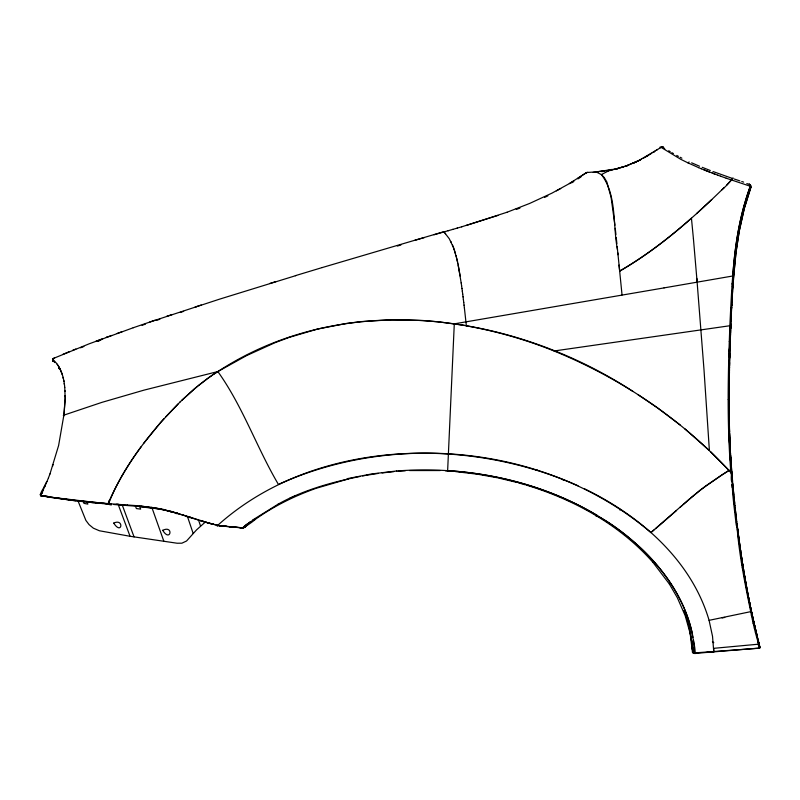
<?xml version="1.0" encoding="UTF-8"?>
<svg xmlns="http://www.w3.org/2000/svg" width="800" height="800" viewBox="0 0 800 800"><rect width="100%" height="100%" fill="white"/><g stroke="black" fill="none" stroke-linecap="round" stroke-linejoin="round"><path stroke-width="1.2" d="M64.76 387.41L65.13 397.63M692.07 640.96L692.2 648.58M730.81 471.92C726.82 421.82 728.01 371.46 730.06 321.29C732.04 282.95 733.5 244.19 743.7 206.96M729.05 401L729.1 384.26M728.69 391.05L728.73 409.21M729.04 395.32L729.05 394.31M729.21 397.01L729.22 392.92M728.69 392.86L728.69 390.77M729.05 393.3L729.06 390.26M729.23 390.86L729.29 414.63M729.07 388.23L729.08 387.21M729.22 392.05L729.24 388.52M728.72 386.58L728.74 383.98M729.24 388.8L729.34 377.82M729.09 385.16L729.13 380.7M729.25 386.73L729.27 384.65M729.12 382.09L729.14 380.03M729.29 382.57L729.31 380.48M729.19 375.89L729.26 371.73M729.34 378.39L729.43 372.07M752.44 619.89C745.68 587.48 738.58 553.44 736.64 521.28M729.27 370.69L729.43 362.61M729.23 373.52L729.47 369.95M729.4 374.22L729.52 366.97M65.1 398.9L65.13 397.55M729.51 367.83L730.46 335.7M729.4 363.91L729.84 347.84M729.62 362.65L729.55 365.7M733.62 277.52L735.87 253.5L739.19 231.39L744.09 209.22L751.09 186.22L749.34 184.01L750.05 186.76L749.53 186L726.16 178.18M729.19 356.99L729.28 353.95M65.11 398.75L64.02 413.99M729.59 356.13L729.63 354.56M729.73 358.07L729.86 353.46M729.25 354.98L729.41 349.35M730.83 326.59L730.77 323.16M729.35 351.28L729.46 347.82M729.77 349.86L729.92 345.12M245.28 526.77L246.85 525.19M730.05 347.28L730.15 344.18M65.07 399.95L64.15 412.85M730 342.86L730.74 328.53M732.2 477.91C731.95 488.75 733.35 500.56 734.71 512.19M730.3 340.06L730.33 339.06M731.22 465.93L731.79 471.84L730.74 472.35M730.01 332.11L730.3 325.07M730.5 334.51L730.6 332.02M730.45 336.05L730.48 335.04M730.48 335.11L730.52 334.04M730.51 329.3L730.72 324.23M730.78 327.69L730.76 328.17M730.6 332.11L730.68 330M447.63 470.83L447.6 471.44L454.29 323.86L664.07 287.89M730.63 326.26L730.99 322.78M730.73 328.99L730.85 325.95M730.82 321.95L730.87 320.8M730.8 322.33L731.89 304.66M730.79 327.44L730.82 326.71M730.94 319.27L731.08 316.22M730.86 321L730.96 318.84M731.06 316.67L731.13 315.27M730.79 314.34L731.06 308.91M731.2 313.69L731.35 310.74M731.11 315.59L731.45 313.04M731.32 311.25L731.39 309.97M733.05 282.01L732.39 292.26M731.45 308.82L731.55 306.89L731.71 307.69L730.72 307.86M731.38 310.16L731.49 307.98M689.12 161.96L688.01 162.89L680.66 159.25L661.13 147.4L662.73 146.72L664.35 148.43M731.6 305.98L733.54 278.55M731.8 302.34L732.33 293.18M731.84 305.64L732 302.7M731.58 299.44L731.84 294.86M732.06 301.72L732.17 299.75M732.01 298.68L732.28 297.79M732.34 296.8L732.4 295.82M732.91 287.78L732.98 286.76M750.58 185.96L749.61 184.37L746.81 183.6M733.04 285.74L733.4 280.61M732.15 284.21L732.22 283.23M733.47 279.58L733.69 276.49M732.83 282.07L732.73 283.29M732.39 286.9L732.63 284.24M43.93 487.26C43.18 489.05 37.85 495.98 42.44 495.62M40.45 494.14L41.8 495.94M64.07 413.63L63.9 415.13L101.89 402.37L143.91 390.16L217.85 371.56L246.72 355.53L275.03 342.69L289.12 337.42L317.5 329.07L346.52 323.44L361.34 321.59L391.63 319.78L422.66 320.48L438.4 321.81L463.65 325.27M49.97 473.96L58.61 445.52L63.93 414.81M750.65 607.75L751.33 611.62L749.45 601.95M759.68 647.24L759.76 646.55M245.25 527L243.57 527.93L231.63 526.83M278.19 504.13C303.99 489.67 332.64 482.06 360.2 476.41M759.09 647.96L758.93 647.58M747.28 194.94L750.05 186.78L750.97 187.27L744.47 207.78L739.33 230.61L736.13 251.39L733.65 275.84L664.05 287.89M243.84 527.59C261.21 516.46 256.26 516.72 242.53 527.84L228.52 526.53M53.32 360.9L54.83 362.58M149.72 322.06L219.54 299.16L296 275.57M751.39 611.51L709.09 620.34C691.31 559.75 639.68 515.5 584.49 488.8M616.23 168.91L596.08 171.92L601.4 174.58L611.39 169.42L612.09 169.91M743.96 205.98L746.99 195.82M759.05 643.92L759.3 644.74L757.99 642.56M750 187.03C739.66 215.6 734.72 246.29 732.82 276.27M108.16 503.31L107.89 504.03L86.38 502.01M108.69 501.89L109.23 500.46M49.98 473.93L48.47 477.82M48.49 477.79L46.95 481.53M46.94 481.57L42.98 490.42M44.58 486.98L45.37 485.2M42.96 490.44C42.58 494.81 37.51 496.28 42.14 492.77M45.7 483.68L46.56 481.92M44.82 485.47L45.69 483.72M43.94 487.23L44.81 485.5M732.66 291.92L731.63 292.09M587.93 172.35L586.6 172.53L597.1 171.8M732.29 178.4L713.02 171.54M661.48 147.34L663.4 147.47M751.3 611.68L751.05 610.73M141.15 446.7C128.14 464.41 116.72 483.38 108.12 503.63L77.45 500.68M143.46 443.6L160.89 422.17L180.52 401.49M53.24 359.67C53.36 362.53 52.54 361.55 52.76 359.41C60.84 366.35 63.86 377.19 64.76 387.44M58.94 366.88L57.87 365.2M52.84 359.5L52.92 361.36M247.61 524.34L247 525.03M163.96 418.77C141.64 443.96 120.47 473.08 108.58 503.67M78.4 501.84L85.89 520.42L89.05 524.61L93.34 528.16L99.39 530.76L130.05 536.28L177.13 543.23L181.9 543.19L186.55 541L196.54 529.89L205.55 521.83M165.91 416.63L178.03 403.98M726.78 185.03C740.52 169.25 728.82 184.06 721.79 189.92C690.58 220.28 657.49 249.22 619.67 271.1L617.83 252.87M721.78 189.92L724.28 187.48M180.13 401.92L194.12 389.07L207.05 378.8M181.72 400.34L197.03 386.64M217.29 525.71C312.18 440.16 464.1 434.96 578.03 485.77M711.76 199.56L696.56 213.63M191.66 517.94L187.63 517.15L185.78 515.79M42.14 495.85C37.24 496.5 47.26 495.32 48.74 496.84M42.02 495.94L40.55 495.65M172.24 512.02L173.26 512.3L156.65 508.06L136.94 505.7M676.56 510.46L655.54 528.76M679.96 507.38L700.18 490.1L721.23 475.38L728.99 470.45L731.32 470.02L731.16 468.44M681.99 505.54L650.91 532.54C550.12 446.6 398.09 430.24 278.42 484.42C256.68 447.62 242.89 406.54 217.85 371.56L207.92 378.16M683.09 504.56L689.69 498.72M230.05 526.68L217.37 525.67M693.03 637.41C686.72 602.42 665.86 571.6 640.27 547.6C627.05 535.64 612.27 523.53 596.78 515.77C596.05 516.37 595.39 515.55 595.52 514.8M690.8 497.77L705.63 486.01L723.37 474L728.99 470.45L730.62 472.22M63.08 377.32L63.22 378.41M654 530.03L650.91 532.54M198.01 385.81L212.28 375.11M669.4 584.06L677.32 597.69L685.2 615.72L690.13 633.28L692.46 652.16L693.16 653L759.07 648.23L759.98 647.73L759.64 646.1M248.04 523.45C241.39 527.29 245.56 528.87 240.31 527.77M248.67 522.97L249.93 522.02M41.52 493.23L42.04 492.85M660.2 147.76L661.29 147.1M252.5 520.12L278.19 504.13M254.54 519.94C273.13 506.52 293.86 496.25 315.43 488.56M577.79 178.37L586.56 172.54L569.34 183.61L551.98 193.13L529.68 203.43L507.04 212.25M616.64 168.81L627.22 165.59L638.5 160.75L661.08 147.39L660.09 147.04M577.97 178.9L581.08 176.83M656.15 150.43L657.59 149.48M40.49 494.01L40.5 495.44M213.26 374.46L216.92 372.13M759.7 648.05L706.63 652.47M653.47 152.19L654.9 151.27L653.48 152.19M651.81 153.22L647.43 155.89M571.68 182.85L573.79 181.57M569.34 183.61L573.59 181.03M217.85 371.56C343.65 289.26 511.85 312.25 632.97 391.45M619.67 271.1C645.45 256.17 669.16 237.91 691.44 218.2L693.42 238.68M244.96 526.87L244.38 527.08M645.95 156.75L642.99 158.41M556.36 190.87L560.72 188.53M640.01 159.99L641.5 159.21M637.36 161.18L625.55 166.19L609.77 170.61M637.44 161.29L640.4 159.81L632.65 163.48L635.86 162.04M731.66 481.85C730.8 478.32 731.52 474.73 731.65 472.24M544.56 197.44L547.87 195.85M731.45 473.72L731.9 473.13M289.56 498.43L295.47 495.74M133.18 327.77L89.2 343.8L53.26 358.49L54.54 358.12M62.88 354.35L69.33 351.67M72.58 350.35L75.86 349.03M80.56 347.8L83.87 346.5M516.57 209.37L519.95 208.05M96 341.22L102.86 338.66M111.62 335.45L106.32 337.38L107.33 337.2M116.96 333.52L122.34 331.59M507.08 212.23L466.12 225.5M133.19 327.76L155.29 320.17M142.08 325.3L145.38 324.17M316.49 488.19L348.37 478.93M156.48 320.39L159.84 319.26M498.02 215.41L461.6 226.83M166.54 316.39L172.21 314.51M180.18 312.5L183.61 311.37M201.22 305.02L195.17 306.98L196.02 306.9M623.08 167.05L621.49 167.55L623.06 167.06M269.66 283.51L276.05 281.55M295.37 275.66L322.21 267.56M322.21 267.56L443.72 231.73L444.21 232.35M755.45 632.82L754.36 628.19L754.88 626.58M457.09 228.15L461.89 226.75M397.35 246.05L400.87 245.02M414.87 240.31L424.4 237.55M452.58 229.45L457.4 228.06M448.09 230.74L452.92 229.35M433.99 234.78L448.45 230.64M742.34 567.44L743.07 566.77L742.49 563.38M615.19 169.23L619.89 168.02L615.18 169.24M347.31 478.65L371.47 473.97L396.44 471M722.14 617.94L724.75 617.43M755.45 632.81L758.6 644.18L713.7 648.33L713.78 652.09L712.53 636.33L709.09 620.34M730.69 469.12L731.52 468.49L730.99 461.45M362.6 475.97L365 475.52M610.96 170.03L595.83 171.94M65.2 396.26L64.67 396.29L65.14 395.54M53.24 464.52L52.44 464.98L52.84 465.88M366.2 475.3L378.37 473.4M466.37 325.86C496.36 331.17 525.79 339.61 554.04 350.99L729.87 325.74L730.9 324.94M728.81 434.64L729.65 434.2L729.25 433.06M382.06 472.93L393.84 471.64M662.28 146.69L663.23 147.14M693.94 652.64L692.46 652.16L693.02 652.9M759.08 648.3L758.54 648.32M597.24 172.06L598.13 171.97M596.66 172.11L593.23 172.4M712.53 651.88L694.72 653.54L693.48 640.13M396.43 471C476.79 464.91 561.1 484.83 625.37 534.78C656.58 559.53 683.08 592.86 692.02 632.36C691.7 635 697.66 655.07 693.64 652.87M398 471.28L405.32 470.78M728.23 399.56L729.21 399.14L728.68 397.01M409.52 470.55L440.2 470.54M729.26 341.41L730.26 341.16L730.03 340.25M445.5 470.83L453.24 471.41M108.33 504.07L109.65 504.17M116.05 504.23L127.44 505.01M121.72 504.63L123.62 504.76M127.43 505.01L135.07 505.55M118.02 504.37L108.74 503.68M123.08 505.19L119.34 504.92M135.03 505.55L136.96 505.7M113.77 504.5L143.87 506.8L159.52 509.03M750.95 187.22L750.55 187.19M111.15 504.29L52.5 497.42M447.69 470.59C500.01 474.14 552.02 488.5 597.23 515.43M455.49 471.59L477.85 474.25L497.68 477.82M102.68 503.59C104.44 502.19 114.67 507.03 110.59 503.83M101.53 503.48L94.69 502.85M233.81 527.15L237.89 527.54M238.68 527.61L241.13 527.85M223.83 526.08L226.97 526.38M231.42 526.92L234.66 527.23M229.8 526.76L231.78 526.95M230.56 526.84L223.34 526.11M93.56 502.74L56.57 498.01M219.18 525.62L222.3 525.93M226.12 526.4L227.33 526.52M225.32 526.31L224.51 526.23M223.71 526.15L221.3 525.89M85.33 501.89L79.04 501.19M221.73 525.94L219.7 525.72M220.5 525.81L211.17 523.8M218.1 525.54L216.94 525.77M78 501.08L54.65 497.99M72.48 500.42L75.75 500.82M71.39 500.28L40.52 495.51M59.54 368.7L58.94 368.47L59.6 368.7M52.91 497.48L44.47 496.17M49.72 497.25L53.66 497.85M465.03 325.49L466.35 325.71L464.39 307.91M464.92 325.48L464.28 325.37M45.82 496.62L48.75 497.09M158.72 508.87L141.35 506.92L140.75 506.02L162.99 509.32L186.51 516.03M64.41 384.17L64.3 383.49L64.41 384.27M162.39 509.61L160.56 509.23L163.24 509.79M498.77 478.06L517.09 482.47M164.17 509.99L166.94 510.64M164.22 510.01L166.06 510.43M171.57 511.83L167.87 510.87L171.9 511.92M217.63 525.46L207.74 522.7M170.36 511.14L171.38 511.42M171.72 511.51L174.45 512.29M213.55 524.36L209.57 523.23M213.15 524.35L209.31 523.27M173.6 512.39L177.69 513.58M518.28 482.81L525.41 484.85M209.45 523.31L203.84 521.69M175.3 512.87L176.32 513.17M205.79 522.26L207.61 522.78M205.8 522.13L207.62 522.67M203.98 521.73L200.29 520.62M178.39 513.79L175.82 512.69L176.19 513.59L176.99 513.37L176.11 513.53M177.23 513.11L181.19 514.64M200.4 520.66L202.18 521.19M205.68 522.09L201.97 520.96M203.77 521.51L200.08 520.37M198.63 520.12L191.69 517.95M181.9 514.86L183.31 515.3M198.2 519.78L199.99 520.35M184.02 515.52L189.97 517.41M182.19 514.64L183.63 515.1M526.59 485.18L535.93 488.15M198.13 519.76L187.23 516.26M189.02 516.84L190.81 517.41M187.57 516.64L188.29 516.87M535.54 469.63L537.69 470.33M741.75 181.49L743.63 182.11M739.87 180.88L734.22 179M726.19 178.19L720.55 176.19M537.08 488.56C580.76 503.4 622.21 527.48 652.94 562.33M717.76 175.18L720.62 176.21M701.26 168.75L717.83 175.2M712.21 173.1L714.98 174.15M710.29 170.51L702.19 167.32M709.53 172.07L703.97 169.86M554.04 350.99C619.91 377.82 680.42 418.4 728.99 470.45L710.68 451.81M698.56 167.62L701.32 168.78M742.66 565.6L743.06 566.65L742.09 560.85M699.52 166.22L691.65 162.82M698.62 167.64L688.01 162.89M562.52 479.64L564.5 480.49M63.8 415.98L63.8 415.3L63.3 415.63M712.43 641.73L713.79 642.7M736.71 523.62L737.25 525.75M758.05 642.21L759.07 643.88M680.14 157.27L681.88 158.16M756.91 635.91L758.67 642.56L757.98 639.43M676.74 155.44L678.43 156.36M671.83 152.64L673.44 153.58M668.71 150.72L670.25 151.68M637.87 394.56L657.3 407.71L680.21 425.02M684.59 428.59L709.39 450.58L704 369.76L696.83 278.42M586.05 172.77L586.12 173.18M443.99 231.92L449.27 238.73L453.67 248.05M730.27 471.84L730.85 472.47L730.8 471.78M445.06 233.09L445.6 233.71M652.94 562.33L669.4 584.06M758.74 642.65L758.96 643.58L758.52 641.65M57.13 364.16L57.5 364.67M664.43 148.53L664.79 149.14M732.59 481.19L731.6 474.59M59.24 367.39L59.53 367.92M450.76 241.36L451.24 242.3M59.82 368.47L62.44 375.01M606.69 181.72L604.23 177.51L601.4 174.58C617.16 195.07 612.64 225.53 617.51 249.81M516.51 209.23L516.13 208.87M606.88 182.15L611.08 197.27L614.91 225.24M452.48 245.02L453.09 246.51M83.38 501.91L83.95 503.36L87.87 504.12L87.03 501.95M684 610.62L685.23 613.86M118.06 504.12L130.05 536.28M453.38 247.28L456.49 257.42M122.4 505.42L134.06 536.9M135.47 506.09L136.36 508.56L140.65 509.13L139.49 505.92M151.77 507.21L163.84 541.22M684.8 612.69L685.94 615.91M619.56 508.82L619.95 510.05M453.96 248.87L454.24 249.68M187.78 517.49L193.17 533.46M198.36 519.49L200.54 526.06M751.23 610.46L751.71 612.66M685.58 614.92C688.84 617.42 698.73 686.2 689.51 628.63M454.51 250.5L455.55 253.92M686.28 616.98L688.49 624.43M733.68 275.14L733.17 273.24M733.59 274.83L733.42 274.19M456.04 255.68L457.61 262.22M759.25 644.58L759.42 645.22M759.53 645.66L759.66 646.3M759.85 647.04L759.77 647.89L758.98 647.39M759.53 645.8L759.32 644.85M759.03 647.61L758.19 644.29M757.59 637.85L758.14 640.23M688.74 625.48L689.26 627.58M756.46 633.19L756.7 634.19M756.59 633.73L757.12 635.99M757.37 637.03L754.33 625.17M758.72 643.31L758.51 642.44M756.65 634.87L757.71 638.35M757.94 640.19L758.21 641.3M755.65 629.82L756.39 632.99M756.12 631.75L755.77 630.3M756.23 632.21L756.63 633.98M755.32 628.42L755.7 630.11M755.54 629.35L755.93 631.06M755.24 629.01L753.02 619.56M754.81 626.28L755.48 629.18M754.99 627.04L755.26 628.27M456.8 258.68L457.87 263.45M754.48 624.96L755.06 627.43M754.79 626.28L754.26 623.94M754.53 625.1L754.76 626.15M754.01 623.81L754.2 624.61M754.36 628.19L752.44 619.87M753.89 622.34L754.54 625.21M754.35 624.38L753.66 621.37M753.45 621.43L753.64 622.21M753.73 622.61L753.92 623.41M753.79 621.93L754.21 623.79M753.13 622.92L753.37 623.95M753.34 619.97L753.47 620.53M752.8 618.59L753.11 619.96M753.42 620.3L753.82 622.1M753.53 620.81L753.81 622.07M752.96 618.3L753.35 620.07M753.15 619.14L753.58 621.08M753.29 619.81L753.42 620.37M752.73 618.27L752.51 617.32M752.88 618.95L751.94 614.8M753.04 618.69L751.8 613.1M752.84 617.77L753.16 619.25M752.68 617.06L752.91 618.14L751.96 613.83M752.43 616.96L751.49 612.76M751.88 614.51L751.68 613.63M752.38 615.73L752.19 614.85M752.3 615.34L752.68 617.1M751.34 614.96L751.55 615.94M731.63 469.88L730.8 464.74M751.65 612.42L752.03 614.18M751.3 611.89L751.62 613.34M752.25 615.15L751.77 612.98M751.44 611.45L751.82 613.21M751.34 612.08L750.99 610.44M751.33 610.92L751.68 612.55M750.72 609.2L751.2 610.38L747.63 594.02M750.55 608.37L748.46 598.25M751.37 611.14L750.73 608.09M750.1 605.11L750.82 608.52M750.09 605.02L750.41 606.56M749.56 602.45L750.26 605.88M457.89 263.57L460.15 276.02M749.77 603.48L748.52 597.22M749.01 599.77L749.72 603.22M748.88 599.09L749.16 600.52L748.48 597.07M748.29 597.39L747.94 595.63M458.15 264.81L461.21 283.07M748.59 597.66L748.03 594.77M747.58 593.8L748.64 597.84M747.45 593.1L746.06 585.72M747.75 593.32L748.21 595.64M63.75 380.32L63.97 381.49M747.47 591.86L747.9 594.05M747.42 591.61L748.11 595.12M747.41 592.88L746.88 590.12M747.6 592.45L744.44 576.73M747.29 590.85L745.87 583.24M746.7 589.19L745.84 584.52M746.9 588.84L747.58 592.38M746.38 586.06L747.06 589.61M746.54 586.82L745.36 580.41M745.54 582.91L745.88 584.78M746.17 584.81L744.5 575.48M745.66 583.58L745.32 581.69M745.2 579.51L745.68 582.17M744.86 577.55L745.52 581.17M745.03 580.07L743.54 571.43M744.73 576.83L744.97 578.17M744.36 574.67L745.02 578.31M744.27 575.73L743.58 571.69M744.49 575.24L743.87 571.58M744.7 576.45L743.35 568.65M743.87 571.77L744.52 575.43M743.41 570.67L742.72 566.54M743.67 570.35L743.12 567.28M742.9 567.61L743.24 569.65M743.38 568.84L744.03 572.53M741.36 557.96L743.54 569.6M742.9 565.89L743.26 567.89M742.33 562.35L742.82 565.15M741.53 562.39L741.93 564.93M742.34 562.13L741.5 556.97M742.19 561.46L741.91 559.67M741.7 558.3L742.25 561.6M741.63 557.87L741.77 558.77M741.22 555.17L741.36 556.07M741.4 556.04L741.63 557.57M741.31 555.74L741.86 559.05M740.95 553.36L741.08 554.26M740.92 553.16L741.47 556.49M740.58 552.83L740.97 555.4M740.43 549.82L741.08 553.92M740.81 552.45L741.17 554.5M740.55 550.68L740.94 552.96M740.16 547.96L740.7 551.32L739.68 544.64M740.2 550.24L739.57 545.88M740.32 548.72L739.41 542.71M739.81 545.17L740.03 546.74M461.18 282.85L461.6 285.84M739.94 546.1L739.08 540.28M739.32 544.14L738.83 540.61M739.57 543.46L738.6 536.79M739.05 540.06L739.59 543.59M738.96 539.4L739.22 540.95M461.58 285.63L461.98 288.61M738.79 537.72L738.93 538.8M738.59 538.85L737.99 534.39M731.78 471.72L731.84 472.43M738.85 538.15L737.98 532.04M738.33 534.73L738.69 537.4M461.96 288.41L462.35 291.38M738.15 533.38L738.49 535.94M738.64 536.65L738.08 532.31M738.04 532.53L737.82 530.81M462.33 291.2L462.71 294.15M737.63 529.34L738.14 532.79M737.29 529.01L737.64 531.71M737.94 531.22L737.39 526.85M737.49 528.23L737.71 529.95M462.69 293.99L463.06 296.92M737.38 527.36L737.17 525.63M737.29 526.62L737.79 530.09M737.45 527.37L736.95 523.88L737.06 524.77M736.95 526.29L736.4 521.83M736.29 525.42L734.71 512.19M463.04 296.78L463.4 299.69M463.39 299.56L463.74 302.46M463.73 302.35L464.07 305.23M736.8 522.03L735.13 508M464.06 305.13L464.39 308M736.49 519.4L734.84 505.31M735.68 515.68L735.99 518.32M735.27 512.14L734.78 507.67M615.25 228.31L615.92 234.46M735 506.05L733.99 497.14M734.49 504.98L734.02 500.46M616.24 237.54L616.88 243.68M734.71 503.34L733.45 491.62M617.17 246.55L618.01 254.76M733.65 496.81L733.2 492.21M619.06 265.05L622.04 294.95M733.88 495.12L732.67 483.22M733.35 489.57L732.42 480.39M732.84 488.51L732.41 483.84M731.91 484.69L732.17 487.51M693.42 238.72L697.15 282.31M732.49 480.13L731.55 470.11M732.28 477.64L732.11 475.64M731.95 474.91L731.78 472.91M731.28 470.71L730.84 465.31M730.84 472.33L730.97 473.85M731.52 468.43L731.03 463.54M731.15 465.04L731.38 466.7M730.87 459.69L731.25 464.95M731.01 463.26L731.08 464.15M692.22 648.8L692.27 649.45M730.47 460.29L730.53 461.18L730.01 453.07M731.04 462.18L730.41 454.25M730.7 458.78L730.76 459.68M730.35 458.49L730.41 459.39M730.9 460.08L730.7 457.03M730.29 457.6L730.17 455.79M730.52 456.07L730.64 457.88M730.76 457.96L730.59 455.25M730.62 455.84L730.18 450.27M730.33 452.98L730.46 455.11M729.98 452.66L730.11 454.8M730.46 453.12L730.53 454.36M730.37 451.56L730.49 453.71M730.25 451.5L730.1 448.68M730.39 451.87L729.97 442.88M730.32 450.62L729.97 445.94M730.09 448.42L730.15 449.65M65 390.64L65.04 391.45M730.14 446.85L730.2 448.11M730.03 447.18L729.9 444.35M729.94 445.31L729.72 439.97M729.59 445.03L729.43 441.27M730.08 445.58L729.88 440.69M729.83 442.82L729.78 441.56M729.48 442.53L729.36 439.66M729.73 440.3L729.62 437.14M729.92 441.77L729.34 426.94M729.4 440.64L729.26 436.85M729.78 437.92L729.83 439.21M729.66 438.41L729.47 432.46M729.31 438.11L729.2 434.93M729.7 435.34L729.74 436.63M729.5 433.32L729.54 434.6M729.6 431.92L729.18 418.07M729.43 430.73L729.45 431.6M729.36 428.13L729.41 429.87M729.29 424.79L729.34 427.26M729.25 422.63L729.31 425.52M729.41 423.35L729.09 410.26M729.2 419.36L729.23 421.13M729.14 415.48L729.18 418.29M729.12 412.87L729.13 414.18M729.07 407.29L729.11 411.72M729.06 405.06L729.08 408.94M729.05 402.83L729.07 406.31M729.05 400.59L729.05 403.66M729.04 397.33L729.04 398.33M113.72 523.1C121.89 535.86 124.42 518.04 113.72 523.1M52.69 359.17L53.23 358.51L52.7 359.11M58.58 367.68L58.94 368.47L58.59 367.6M750.59 185.88L750.28 185L750.59 185.88M162.71 530.32C170.55 543.09 174.05 524.75 162.71 530.32M647.73 155.74L646.27 156.59L647.7 155.75M100.74 340.07L97.33 341.35L100.74 340.07M627.88 165.39L626.28 165.97L627.85 165.4M610.16 170.29L607.31 170.79L610.16 170.28M604.5 171.21L601.74 171.57L604.5 171.21"/></g></svg>
